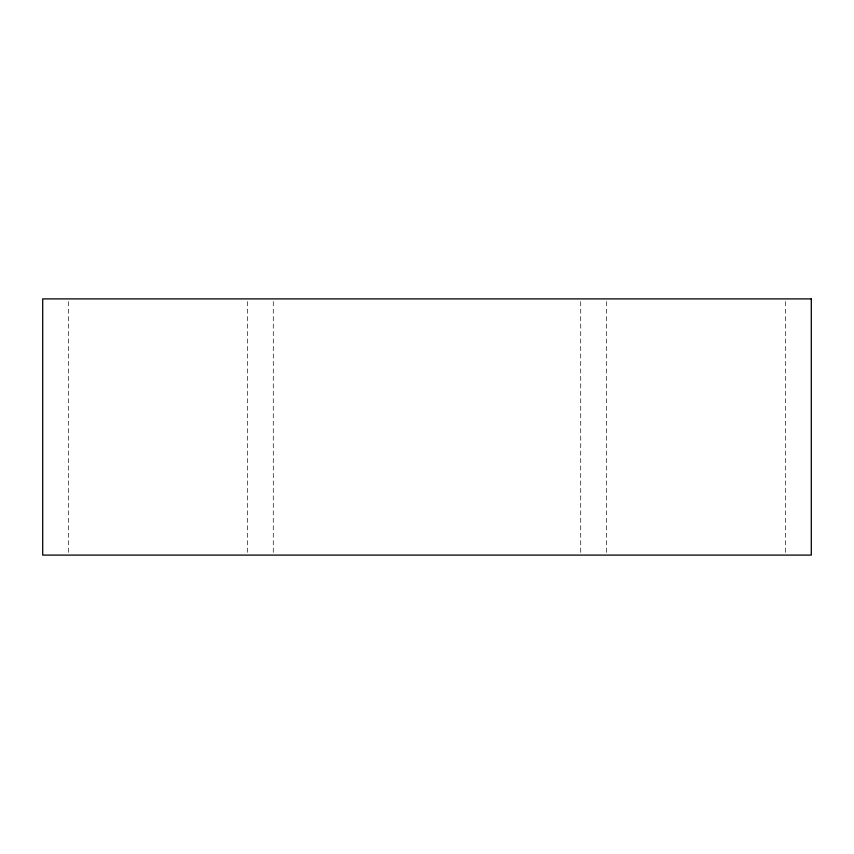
<?xml version="1.0" encoding="UTF-8"?>
<svg xmlns="http://www.w3.org/2000/svg" width="854" height="854" viewBox="0 0 854 854"><rect width="100%" height="100%" fill="white"/><g stroke="black" fill="none" stroke-linecap="round" stroke-linejoin="round"><path stroke-width="0.64" stroke-dasharray="4.27 3.2" d="M785.68 301.569L785.68 555.1M606.34 301.569L606.34 555.1M580.72 301.569L580.72 555.1M273.28 301.569L273.28 555.1M247.66 301.569L247.66 553.766M68.32 301.569L68.32 555.1"/><path stroke-width="1.28" d="M811.3 298.9L42.7 298.9L42.7 555.1L811.3 555.1L811.3 298.9"/></g></svg>
